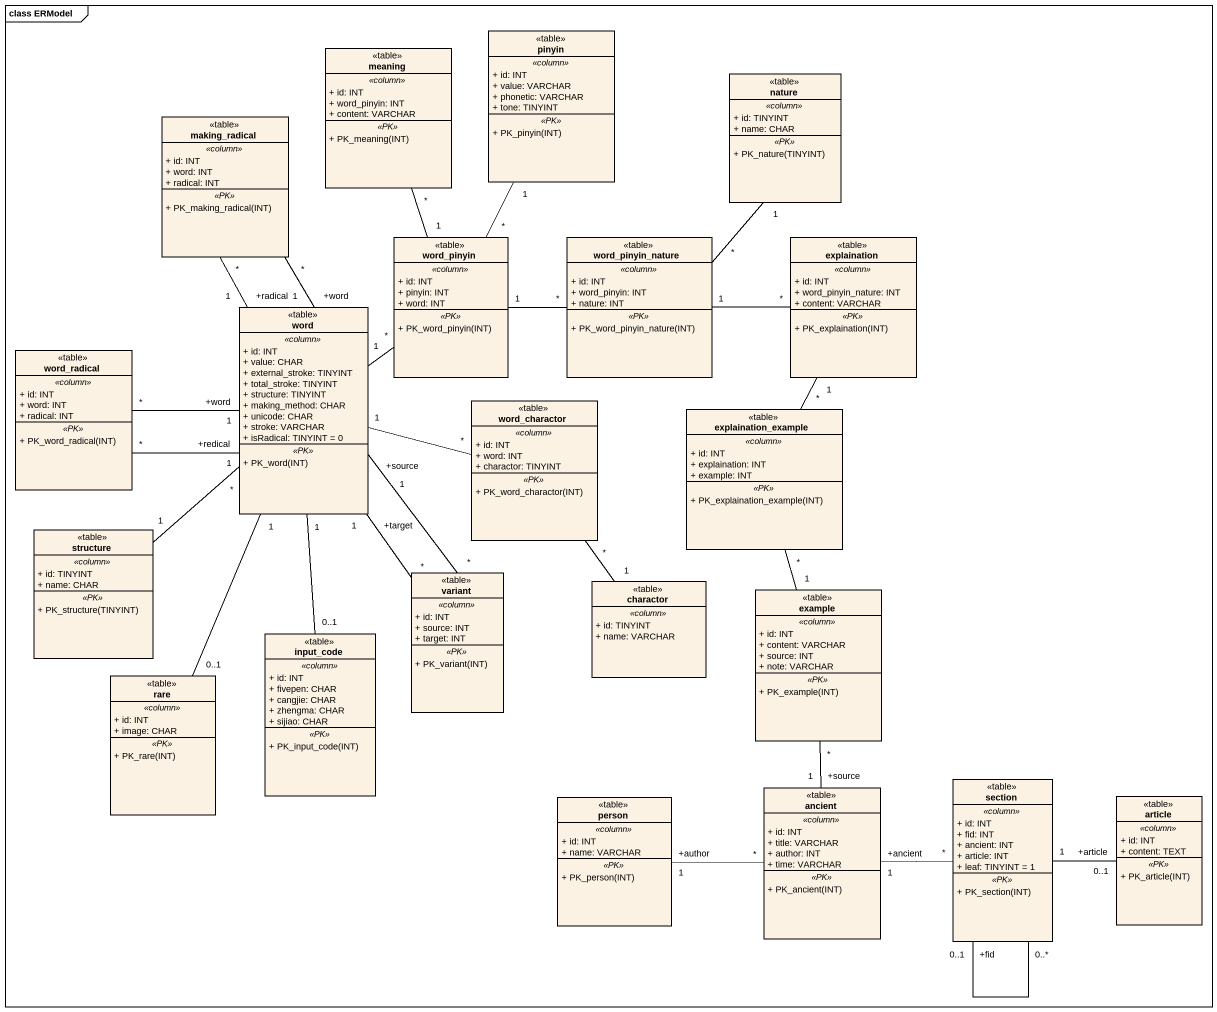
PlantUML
@startuml
mainframe class ERModel
hide circle
hide empty members
skinparam classAttributeIconSize 0
class pinyin <<table>> {
  .. <<column>> ..
  + id: INT
  + value: VARCHAR
  + phonetic: VARCHAR
  + tone: TINYINT
  .. <<PK>> ..
  + PK_pinyin(INT)
}
class meaning <<table>> {
  .. <<column>> ..
  + id: INT
  + word_pinyin: INT
  + content: VARCHAR
  .. <<PK>> ..
  + PK_meaning(INT)
}
class nature <<table>> {
  .. <<column>> ..
  + id: TINYINT
  + name: CHAR
  .. <<PK>> ..
  + PK_nature(TINYINT)
}
class making_radical <<table>> {
  .. <<column>> ..
  + id: INT
  + word: INT
  + radical: INT
  .. <<PK>> ..
  + PK_making_radical(INT)
}
class word_pinyin <<table>> {
  .. <<column>> ..
  + id: INT
  + pinyin: INT
  + word: INT
  .. <<PK>> ..
  + PK_word_pinyin(INT)
}
class word_pinyin_nature <<table>> {
  .. <<column>> ..
  + id: INT
  + word_pinyin: INT
  + nature: INT
  .. <<PK>> ..
  + PK_word_pinyin_nature(INT)
}
class explaination <<table>> {
  .. <<column>> ..
  + id: INT
  + word_pinyin_nature: INT
  + content: VARCHAR
  .. <<PK>> ..
  + PK_explaination(INT)
}
class word <<table>> {
  .. <<column>> ..
  + id: INT
  + value: CHAR
  + external_stroke: TINYINT
  + total_stroke: TINYINT
  + structure: TINYINT
  + making_method: CHAR
  + unicode: CHAR
  + stroke: VARCHAR
  + isRadical: TINYINT = 0
  .. <<PK>> ..
  + PK_word(INT)
}
class word_radical <<table>> {
  .. <<column>> ..
  + id: INT
  + word: INT
  + radical: INT
  .. <<PK>> ..
  + PK_word_radical(INT)
}
class word_charactor <<table>> {
  .. <<column>> ..
  + id: INT
  + word: INT
  + charactor: TINYINT
  .. <<PK>> ..
  + PK_word_charactor(INT)
}
class explaination_example <<table>> {
  .. <<column>> ..
  + id: INT
  + explaination: INT
  + example: INT
  .. <<PK>> ..
  + PK_explaination_example(INT)
}
class structure <<table>> {
  .. <<column>> ..
  + id: TINYINT
  + name: CHAR
  .. <<PK>> ..
  + PK_structure(TINYINT)
}
class variant <<table>> {
  .. <<column>> ..
  + id: INT
  + source: INT
  + target: INT
  .. <<PK>> ..
  + PK_variant(INT)
}
class charactor <<table>> {
  .. <<column>> ..
  + id: TINYINT
  + name: VARCHAR
}
class example <<table>> {
  .. <<column>> ..
  + id: INT
  + content: VARCHAR
  + source: INT
  + note: VARCHAR
  .. <<PK>> ..
  + PK_example(INT)
}
class input_code <<table>> {
  .. <<column>> ..
  + id: INT
  + fivepen: CHAR
  + cangjie: CHAR
  + zhengma: CHAR
  + sijiao: CHAR
  .. <<PK>> ..
  + PK_input_code(INT)
}
class rare <<table>> {
  .. <<column>> ..
  + id: INT
  + image: CHAR
  .. <<PK>> ..
  + PK_rare(INT)
}
class "person" as person_ <<table>> {
  .. <<column>> ..
  + id: INT
  + name: VARCHAR
  .. <<PK>> ..
  + PK_person(INT)
}
class ancient <<table>> {
  .. <<column>> ..
  + id: INT
  + title: VARCHAR
  + author: INT
  + time: VARCHAR
  .. <<PK>> ..
  + PK_ancient(INT)
}
class section <<table>> {
  .. <<column>> ..
  + id: INT
  + fid: INT
  + ancient: INT
  + article: INT
  + leaf: TINYINT = 1
  .. <<PK>> ..
  + PK_section(INT)
}
class article <<table>> {
  .. <<column>> ..
  + id: INT
  + content: TEXT
  .. <<PK>> ..
  + PK_article(INT)
}
making_radical "*" -- "+word\n1" word
making_radical "*" -- "+radical\n1" word
word_pinyin "*" -up- "1" pinyin
word_pinyin "1" -up- "*" meaning
word_pinyin "1" -right- "*" word_pinyin_nature
word_pinyin_nature "*" -up- "1" nature
explaination "*" -left- "1" word_pinyin_nature
word "1" -up- "*" word_pinyin
word "+word\n1" -left- "*" word_radical
word "1" -right- "*" word_charactor
word "*" -- "1" structure
word "+source\n1" -- "*" variant
word "1" -- "0..1" input_code
word "1" -- "0..1" rare
word_radical "*" -right- "+redical\n1" word
word_charactor "*" -- "1" charactor
explaination_example "*" -up- "1" explaination
explaination_example "*" -- "1" example
variant "*" -up- "+target\n1" word
example "*" -- "+source\n1" ancient
ancient "*" -left- "+author\n1" person_
section "*" -left- "+ancient\n1" ancient
section "+fid\n0..1" -- "0..*" section
section "1" -right- "+article\n0..1" article
@enduml
